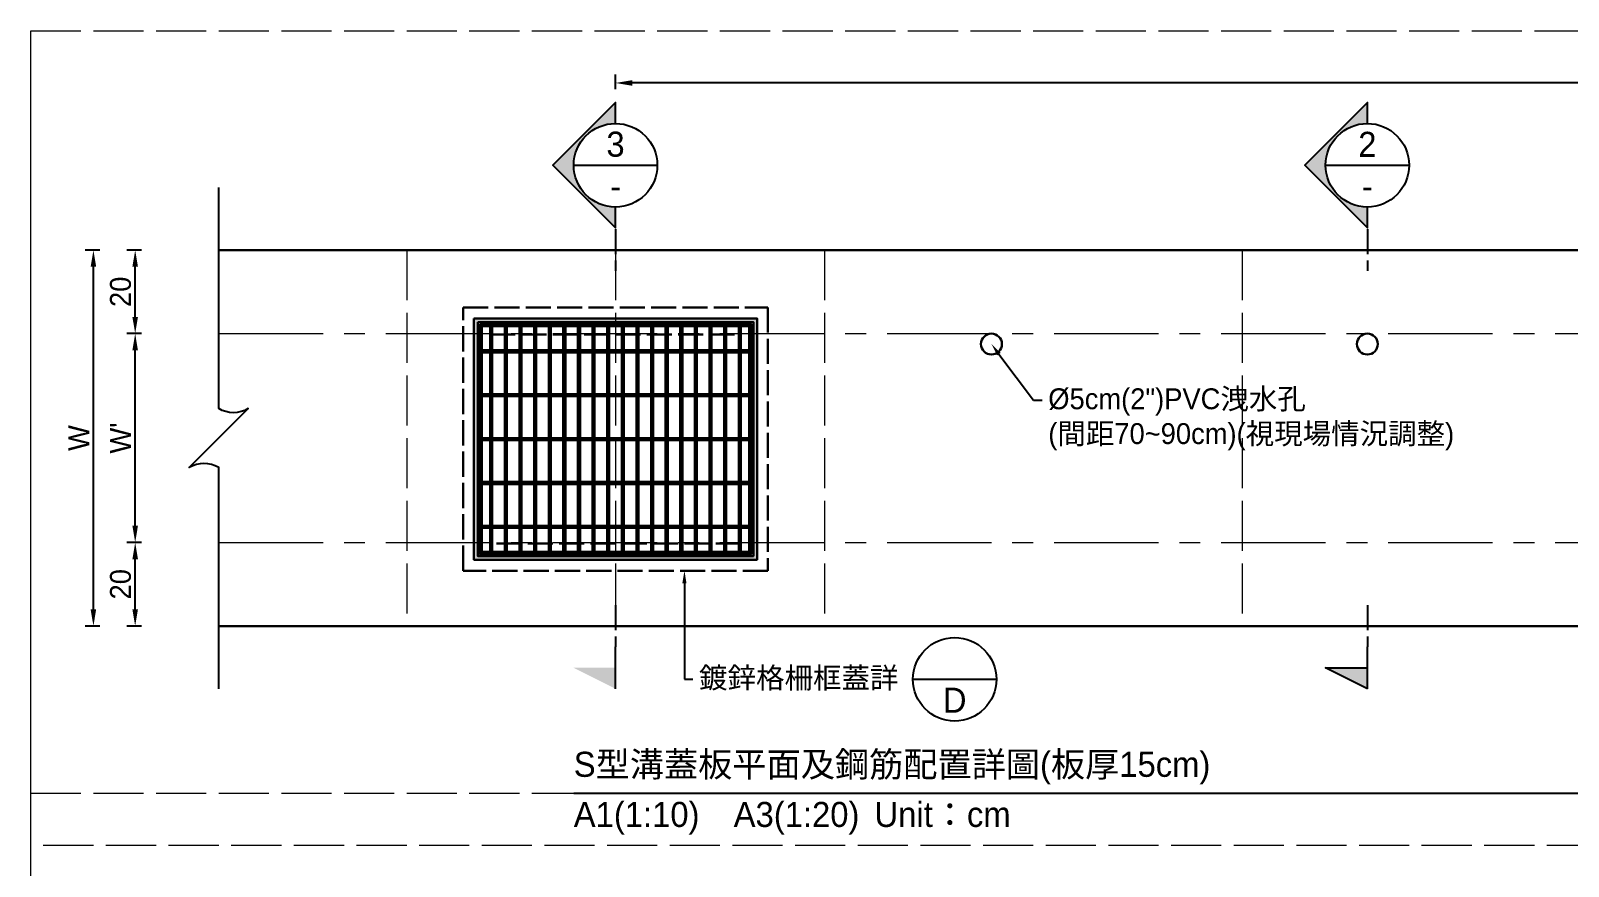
# Model space of a CAD drawing. Extents: x -2931 to 4779, y -2120 to 304.
# Drawn here: x -2930.9 to -2562.8, y -1000.5 to -800.5 of the extents above; entities that cross this region are included whole.
import ezdxf
from ezdxf import colors
from ezdxf.entities.mleader import LeaderData, LeaderLine
from ezdxf.math import Vec2, Vec3

# ---------------------------------------------------------------- set-up
doc = ezdxf.new("R2010")
doc.units = 0
doc.header["$MEASUREMENT"] = 0
doc.linetypes.add('ACAD_ISO02W100', pattern=[15, 12, -3])
doc.linetypes.add('CENTERX2', pattern=[4, 2.5, -0.5, 0.5, -0.5])
doc.layers.add('一、4.基本-隱藏', color=9, linetype='ACAD_ISO02W100', lineweight=20, plot=False)
doc.layers.add('三、3.文字-註解文字', color=2, linetype='Continuous')
for name, color, linetype, lineweight in [('二、1.繪圖-既有設施', 8, 'Continuous', 20), ('二、2.繪圖-施作項目', 181, 'Continuous', 30), ('二、6.繪圖-其他施作項目', 35, 'Continuous', 30)]:
    doc.layers.add(name, color=color, linetype=linetype, lineweight=lineweight)
doc.styles.add('次圖名(詳圖)', font='MS PGothic.ttf', dxfattribs={"height": 6})
doc.styles.add('註解文字', font='MS PGothic.ttf', dxfattribs={"height": 5})
doc.styles.add('註解文字(詳圖)', font='MS PGothic.ttf', dxfattribs={"height": 6})
doc.dimstyles.new('註解文字', dxfattribs={"dimtxt": 5, "dimasz": 4, "dimexe": 2, "dimexo": 2.5, "dimgap": 1, "dimtad": 2, "dimzin": 0, "dimdsep": 46, "dimtxsty": '註解文字', "dimcen": 0.1, "dimclrd": 256, "dimclre": 256, "dimclrt": 256, "dimadec": 0, "dimazin": 0, "dimtfac": 1, "dimtofl": 0, "dimtmove": 0, "dimatfit": 3, "dimfxl": 1.5, "dimfxlon": 1, "dimtolj": 1, "dimtzin": 0, "dimlwd": -1, "dimlwe": -1, "dimarcsym": 1})
pattern_1 = [(45, (-4111.2158, -689.56), (-2.65165, 2.65165), []), (45, (-4110.332, -689.56), (-2.65165, 2.65165), []), (45, (-4109.448, -689.56), (-2.65165, 2.65165), []), (45, (-4108.564, -689.56), (-2.65165, 2.65165), [])]

# ---------------------------------------------------------------- blocks, each defined once
blk = doc.blocks.new('*D259')
at = {"layer": 'Defpoints', "color": 0, "transparency": 16777216}
for p in [(-2905.85, -852.96), (-2885.85, -852.96), (-2885.85, -872.96)]:
    blk.add_point(p, dxfattribs=at)
at = {"layer": '三、3.文字-註解文字', "transparency": 16777216}
for p, q in [((-2904.35, -852.96), (-2907.85, -852.96)), ((-2905.85, -868.96), (-2905.85, -856.96)), ((-2904.35, -872.96), (-2907.85, -872.96))]:
    blk.add_line(p, q, dxfattribs=at)
for points in [[(-2906.52, -856.96), (-2905.19, -856.96), (-2905.85, -852.96)], [(-2906.52, -868.96), (-2905.19, -868.96), (-2905.85, -872.96)]]:
    blk.add_solid(points, dxfattribs=at)
at = {"layer": '三、3.文字-註解文字', "transparency": 16777216, "insert": (-2909.35, -862.96), "char_height": 5, "attachment_point": 5, "rotation": 90, "style": '註解文字'}
blk.add_mtext('\\A1;20', dxfattribs=at)
blk = doc.blocks.new('*D260')
at = {"layer": 'Defpoints', "color": 0, "transparency": 16777216}
for p in [(-2905.85, -872.96), (-2885.85, -872.96), (-2885.85, -922.96)]:
    blk.add_point(p, dxfattribs=at)
at = {"layer": '三、3.文字-註解文字', "transparency": 16777216}
for p, q in [((-2904.35, -872.96), (-2907.85, -872.96)), ((-2905.85, -918.96), (-2905.85, -876.96)), ((-2904.35, -922.96), (-2907.85, -922.96))]:
    blk.add_line(p, q, dxfattribs=at)
for points in [[(-2906.52, -876.96), (-2905.19, -876.96), (-2905.85, -872.96)], [(-2906.52, -918.96), (-2905.19, -918.96), (-2905.85, -922.96)]]:
    blk.add_solid(points, dxfattribs=at)
at = {"layer": '三、3.文字-註解文字', "transparency": 16777216, "insert": (-2909.35, -897.96), "char_height": 5, "attachment_point": 5, "rotation": 90, "style": '註解文字'}
blk.add_mtext("\\A1;W'", dxfattribs=at)
blk = doc.blocks.new('*D261')
at = {"layer": 'Defpoints', "color": 0, "transparency": 16777216}
for p in [(-2905.85, -922.96), (-2885.85, -922.96), (-2885.85, -942.96)]:
    blk.add_point(p, dxfattribs=at)
at = {"layer": '三、3.文字-註解文字', "transparency": 16777216}
for p, q in [((-2904.35, -922.96), (-2907.85, -922.96)), ((-2905.85, -938.96), (-2905.85, -926.96)), ((-2904.35, -942.96), (-2907.85, -942.96))]:
    blk.add_line(p, q, dxfattribs=at)
for points in [[(-2906.52, -926.96), (-2905.19, -926.96), (-2905.85, -922.96)], [(-2906.52, -938.96), (-2905.19, -938.96), (-2905.85, -942.96)]]:
    blk.add_solid(points, dxfattribs=at)
at = {"layer": '三、3.文字-註解文字', "transparency": 16777216, "insert": (-2909.35, -932.96), "char_height": 5, "attachment_point": 5, "rotation": 90, "style": '註解文字'}
blk.add_mtext('\\A1;20', dxfattribs=at)
blk = doc.blocks.new('*D262')
at = {"layer": 'Defpoints', "color": 0, "transparency": 16777216}
for p in [(-2915.85, -852.96), (-2885.85, -852.96), (-2885.85, -942.96)]:
    blk.add_point(p, dxfattribs=at)
at = {"layer": '三、3.文字-註解文字', "transparency": 16777216}
for p, q in [((-2914.35, -852.96), (-2917.85, -852.96)), ((-2915.85, -938.96), (-2915.85, -856.96)), ((-2914.35, -942.96), (-2917.85, -942.96))]:
    blk.add_line(p, q, dxfattribs=at)
for points in [[(-2916.52, -856.96), (-2915.19, -856.96), (-2915.85, -852.96)], [(-2916.52, -938.96), (-2915.19, -938.96), (-2915.85, -942.96)]]:
    blk.add_solid(points, dxfattribs=at)
at = {"layer": '三、3.文字-註解文字', "transparency": 16777216, "insert": (-2919.35, -897.96), "char_height": 5, "attachment_point": 5, "rotation": 90, "style": '註解文字'}
blk.add_mtext('\\A1;W', dxfattribs=at)
blk = doc.blocks.new('*D258')
at = {"layer": 'Defpoints', "color": 0, "transparency": 16777216}
for p in [(-2790.85, -812.96), (-2790.85, -857.96), (-2290.85, -857.96)]:
    blk.add_point(p, dxfattribs=at)
at = {"layer": '三、3.文字-註解文字', "transparency": 16777216}
for p, q in [((-2790.85, -814.46), (-2790.85, -810.96)), ((-2294.85, -812.96), (-2786.85, -812.96)), ((-2290.85, -814.46), (-2290.85, -810.96))]:
    blk.add_line(p, q, dxfattribs=at)
for points in [[(-2786.85, -812.3), (-2786.85, -813.63), (-2790.85, -812.96)], [(-2294.85, -812.3), (-2294.85, -813.63), (-2290.85, -812.96)]]:
    blk.add_solid(points, dxfattribs=at)
at = {"layer": '三、3.文字-註解文字', "transparency": 16777216, "insert": (-2540.85, -809.46), "char_height": 5, "attachment_point": 5, "style": '註解文字'}
blk.add_mtext('\\A1;500±2', dxfattribs=at)

msp = doc.modelspace()

# ---------------------------------------------------------------- hatches: boundary and pattern name
at = {"layer": '三、3.文字-註解文字'}
h = msp.add_hatch(color=256, dxfattribs=at)
h.dxf.hatch_style = 1
h.paths.add_polyline_path([(-2790.855, -817.658), (-2805.855, -832.658), (-2790.855, -847.658), (-2790.855, -842.658, -0.4142136), (-2800.855, -832.658, -0.4142136), (-2790.855, -822.658)])
h = msp.add_hatch(color=256, dxfattribs=at)
h.dxf.hatch_style = 1
h.paths.add_polyline_path([(-2610.855, -817.658), (-2625.855, -832.658), (-2610.855, -847.658), (-2610.855, -842.658, -0.4142136), (-2620.855, -832.658, -0.4142136), (-2610.855, -822.658)])
h = msp.add_hatch(color=256, dxfattribs=at)
h.dxf.hatch_style = 1
h.paths.add_polyline_path([(-2800.855, -952.964), (-2790.855, -957.964), (-2790.855, -952.964)])
h = msp.add_hatch(color=256, dxfattribs=at)
h.dxf.hatch_style = 1
h.paths.add_polyline_path([(-2620.855, -952.964), (-2610.855, -957.964), (-2610.855, -952.964)])
at = {"layer": '二、6.繪圖-其他施作項目'}
h = msp.add_hatch(color=256, dxfattribs=at)
h.dxf.hatch_style = 1
h.paths.add_polyline_path([(-2824.755, -927.114), (-2756.955, -927.114), (-2756.955, -869.314), (-2824.755, -869.314)])
h.paths.add_polyline_path([(-2823.855, -870.214), (-2757.855, -870.214), (-2757.855, -926.214), (-2823.855, -926.214)], flags=16)
h = msp.add_hatch(dxfattribs=at)
h.set_pattern_fill('ANSI34', color=256, scale=5)
h.set_pattern_definition(pattern_1)
h.paths.add_polyline_path([(-2758.855, -876.964), (-2822.855, -876.964), (-2822.855, -877.464), (-2758.855, -877.464)])
h = msp.add_hatch(dxfattribs=at)
h.set_pattern_fill('ANSI34', color=256, scale=5)
h.set_pattern_definition(pattern_1)
h.paths.add_polyline_path([(-2758.855, -887.464), (-2822.855, -887.464), (-2822.855, -887.964), (-2758.855, -887.964)])
h = msp.add_hatch(dxfattribs=at)
h.set_pattern_fill('ANSI34', color=256, scale=5)
h.set_pattern_definition(pattern_1)
h.paths.add_polyline_path([(-2758.855, -897.964), (-2822.855, -897.964), (-2822.855, -898.464), (-2758.855, -898.464)])
h = msp.add_hatch(dxfattribs=at)
h.set_pattern_fill('ANSI34', color=256, scale=5)
h.set_pattern_definition(pattern_1)
h.paths.add_polyline_path([(-2758.855, -908.464), (-2822.855, -908.464), (-2822.855, -908.964), (-2758.855, -908.964)])
h = msp.add_hatch(dxfattribs=at)
h.set_pattern_fill('ANSI34', color=256, scale=5)
h.set_pattern_definition(pattern_1)
h.paths.add_polyline_path([(-2758.855, -918.964), (-2822.855, -918.964), (-2822.855, -919.464), (-2758.855, -919.464)])

# ---------------------------------------------------------------- linework, layer by layer
at = {"layer": '一、4.基本-隱藏'}
for points in [[(-2930.855, -800.464), (-2150.855, -800.464), (-2150.855, -1307.464), (-2930.855, -1307.464)], [(-2930.855, -800.464), (-2150.855, -800.464), (-2150.855, -995.464), (-2930.855, -995.464)]]:
    msp.add_lwpolyline(points, close=True, dxfattribs=at)
for points in [[(-2840.855, -852.964), (-2840.855, -942.964)], [(-2790.855, -852.964), (-2790.855, -942.964)], [(-2740.855, -852.964), (-2740.855, -942.964)], [(-2640.855, -852.964), (-2640.855, -942.964)], [(-2930.855, -982.964), (-2150.855, -982.964)]]:
    msp.add_lwpolyline(points, dxfattribs=at)
at = {"layer": '三、3.文字-註解文字'}
for points in [[(-2790.855, -822.658), (-2790.855, -817.658), (-2805.855, -832.658), (-2790.855, -847.658), (-2790.855, -842.658)], [(-2610.855, -822.658), (-2610.855, -817.658), (-2625.855, -832.658), (-2610.855, -847.658), (-2610.855, -842.658)], [(-2800.855, -832.658), (-2780.855, -832.658)], [(-2620.855, -832.658), (-2600.855, -832.658)], [(-2790.855, -957.964), (-2790.855, -947.964)], [(-2610.855, -957.964), (-2610.855, -947.964)], [(-2610.855, -957.964), (-2620.855, -952.964), (-2610.855, -952.964)], [(-2719.658, -955.714), (-2699.658, -955.714)], [(-2800.855, -982.964), (-2280.855, -982.964)]]:
    msp.add_lwpolyline(points, dxfattribs=at)
msp.add_lwpolyline([(-2885.855, -957.964), (-2885.855, -905.035, 0.2828427), (-2892.926, -905.035), (-2878.784, -890.893, -0.2828427), (-2885.855, -890.893), (-2885.855, -837.964)], format="xyb", dxfattribs=at)
at = {"layer": '三、3.文字-註解文字', "linetype": 'ACAD_ISO02W100', "ltscale": 0.5}
for points in [[(-2790.855, -847.964), (-2790.855, -857.964)], [(-2610.855, -847.964), (-2610.855, -857.964)], [(-2790.855, -937.964), (-2790.855, -947.964)], [(-2610.855, -937.964), (-2610.855, -947.964)]]:
    msp.add_lwpolyline(points, dxfattribs=at)
at = {"layer": '三、3.文字-註解文字'}
for centre in [(-2790.855, -832.658), (-2610.855, -832.658), (-2709.658, -955.714)]:
    msp.add_circle(centre, 10, dxfattribs=at)
at = {"layer": '二、1.繪圖-既有設施', "linetype": 'CENTERX2', "ltscale": 10}
for points in [[(-2885.855, -872.964), (-2195.855, -872.964)], [(-2885.855, -922.964), (-2195.855, -922.964)]]:
    msp.add_lwpolyline(points, dxfattribs=at)
at = {"layer": '二、2.繪圖-施作項目', "linetype": 'Continuous'}
for points in [[(-2885.855, -852.964), (-2195.855, -852.964)], [(-2885.855, -942.964), (-2195.855, -942.964)]]:
    msp.add_lwpolyline(points, dxfattribs=at)
at = {"layer": '二、6.繪圖-其他施作項目', "linetype": 'ACAD_ISO02W100', "ltscale": 0.5}
for points in [[(-2827.355, -866.714), (-2754.355, -866.714), (-2754.355, -929.714), (-2827.355, -929.714)], [(-2820.855, -873.214), (-2760.855, -873.214), (-2760.855, -923.214), (-2820.855, -923.214)]]:
    msp.add_lwpolyline(points, close=True, dxfattribs=at)
at = {"layer": '二、6.繪圖-其他施作項目'}
for points in [[(-2824.755, -869.314), (-2756.955, -869.314), (-2756.955, -927.114), (-2824.755, -927.114)], [(-2823.855, -870.214), (-2757.855, -870.214), (-2757.855, -926.214), (-2823.855, -926.214)], [(-2823.355, -870.714), (-2758.355, -870.714), (-2758.355, -925.714), (-2823.355, -925.714)]]:
    msp.add_lwpolyline(points, close=True, dxfattribs=at)
for points in [[(-2823.355, -870.714), (-2758.355, -870.714)], [(-2823.355, -870.714), (-2823.355, -925.714)], [(-2822.855, -870.714), (-2822.855, -925.714)], [(-2822.855, -871.214), (-2758.855, -871.214)], [(-2820.855, -871.214), (-2820.855, -876.964)], [(-2820.355, -871.214), (-2820.355, -876.964)], [(-2817.355, -871.214), (-2817.355, -876.964)], [(-2816.855, -871.214), (-2816.855, -876.964)], [(-2813.855, -871.214), (-2813.855, -876.964)], [(-2813.355, -871.214), (-2813.355, -876.964)], [(-2810.355, -871.214), (-2810.355, -876.964)], [(-2809.855, -871.214), (-2809.855, -876.964)], [(-2806.855, -871.214), (-2806.855, -876.964)], [(-2806.355, -871.214), (-2806.355, -876.964)], [(-2803.355, -871.214), (-2803.355, -876.964)], [(-2802.855, -871.214), (-2802.855, -876.964)], [(-2799.855, -871.214), (-2799.855, -876.964)], [(-2799.355, -871.214), (-2799.355, -876.964)], [(-2796.355, -871.214), (-2796.355, -876.964)], [(-2795.855, -871.214), (-2795.855, -876.964)], [(-2792.855, -871.214), (-2792.855, -876.964)], [(-2792.355, -871.214), (-2792.355, -876.964)], [(-2789.355, -871.214), (-2789.355, -876.964)], [(-2788.855, -871.214), (-2788.855, -876.964)], [(-2785.855, -871.214), (-2785.855, -876.964)], [(-2785.355, -871.214), (-2785.355, -876.964)], [(-2782.355, -871.214), (-2782.355, -876.964)], [(-2781.855, -871.214), (-2781.855, -876.964)], [(-2778.855, -871.214), (-2778.855, -876.964)], [(-2778.355, -871.214), (-2778.355, -876.964)], [(-2775.355, -871.214), (-2775.355, -876.964)], [(-2774.855, -871.214), (-2774.855, -876.964)], [(-2771.855, -871.214), (-2771.855, -876.964)], [(-2771.355, -871.214), (-2771.355, -876.964)], [(-2768.355, -871.214), (-2768.355, -876.964)], [(-2767.855, -871.214), (-2767.855, -876.964)], [(-2764.855, -871.214), (-2764.855, -876.964)], [(-2764.355, -871.214), (-2764.355, -876.964)], [(-2761.355, -871.214), (-2761.355, -876.964)], [(-2760.855, -871.214), (-2760.855, -876.964)], [(-2758.855, -870.714), (-2758.855, -925.714)], [(-2758.355, -870.714), (-2758.355, -925.714)], [(-2822.855, -876.964), (-2758.855, -876.964)], [(-2822.855, -877.464), (-2758.855, -877.464)], [(-2820.855, -877.464), (-2820.855, -887.464)], [(-2820.355, -877.464), (-2820.355, -887.464)], [(-2817.355, -877.464), (-2817.355, -887.464)], [(-2816.855, -877.464), (-2816.855, -887.464)], [(-2813.855, -877.464), (-2813.855, -887.464)], [(-2813.355, -877.464), (-2813.355, -887.464)], [(-2810.355, -877.464), (-2810.355, -887.464)], [(-2809.855, -877.464), (-2809.855, -887.464)], [(-2806.855, -877.464), (-2806.855, -887.464)], [(-2806.355, -877.464), (-2806.355, -887.464)], [(-2803.355, -877.464), (-2803.355, -887.464)], [(-2802.855, -877.464), (-2802.855, -887.464)], [(-2799.855, -877.464), (-2799.855, -887.464)], [(-2799.355, -877.464), (-2799.355, -887.464)], [(-2796.355, -877.464), (-2796.355, -887.464)], [(-2795.855, -877.464), (-2795.855, -887.464)], [(-2792.855, -877.464), (-2792.855, -887.464)], [(-2792.355, -877.464), (-2792.355, -887.464)], [(-2789.355, -877.464), (-2789.355, -887.464)], [(-2788.855, -877.464), (-2788.855, -887.464)], [(-2785.855, -877.464), (-2785.855, -887.464)], [(-2785.355, -877.464), (-2785.355, -887.464)], [(-2782.355, -877.464), (-2782.355, -887.464)], [(-2781.855, -877.464), (-2781.855, -887.464)], [(-2778.855, -877.464), (-2778.855, -887.464)], [(-2778.355, -877.464), (-2778.355, -887.464)], [(-2775.355, -877.464), (-2775.355, -887.464)], [(-2774.855, -877.464), (-2774.855, -887.464)], [(-2771.855, -877.464), (-2771.855, -887.464)], [(-2771.355, -877.464), (-2771.355, -887.464)], [(-2768.355, -877.464), (-2768.355, -887.464)], [(-2767.855, -877.464), (-2767.855, -887.464)], [(-2764.855, -877.464), (-2764.855, -887.464)], [(-2764.355, -877.464), (-2764.355, -887.464)], [(-2761.355, -877.464), (-2761.355, -887.464)], [(-2760.855, -877.464), (-2760.855, -887.464)], [(-2822.855, -887.464), (-2758.855, -887.464)], [(-2822.855, -887.964), (-2758.855, -887.964)], [(-2820.855, -887.964), (-2820.855, -897.964)], [(-2820.355, -887.964), (-2820.355, -897.964)], [(-2817.355, -887.964), (-2817.355, -897.964)], [(-2816.855, -887.964), (-2816.855, -897.964)], [(-2813.855, -887.964), (-2813.855, -897.964)], [(-2813.355, -887.964), (-2813.355, -897.964)], [(-2810.355, -887.964), (-2810.355, -897.964)], [(-2809.855, -887.964), (-2809.855, -897.964)], [(-2806.855, -887.964), (-2806.855, -897.964)], [(-2806.355, -887.964), (-2806.355, -897.964)], [(-2803.355, -887.964), (-2803.355, -897.964)], [(-2802.855, -887.964), (-2802.855, -897.964)], [(-2799.855, -887.964), (-2799.855, -897.964)], [(-2799.355, -887.964), (-2799.355, -897.964)], [(-2796.355, -887.964), (-2796.355, -897.964)], [(-2795.855, -887.964), (-2795.855, -897.964)], [(-2792.855, -887.964), (-2792.855, -897.964)], [(-2792.355, -887.964), (-2792.355, -897.964)], [(-2789.355, -887.964), (-2789.355, -897.964)], [(-2788.855, -887.964), (-2788.855, -897.964)], [(-2785.855, -887.964), (-2785.855, -897.964)], [(-2785.355, -887.964), (-2785.355, -897.964)], [(-2782.355, -887.964), (-2782.355, -897.964)], [(-2781.855, -887.964), (-2781.855, -897.964)], [(-2778.855, -887.964), (-2778.855, -897.964)], [(-2778.355, -887.964), (-2778.355, -897.964)], [(-2775.355, -887.964), (-2775.355, -897.964)], [(-2774.855, -887.964), (-2774.855, -897.964)], [(-2771.855, -887.964), (-2771.855, -897.964)], [(-2771.355, -887.964), (-2771.355, -897.964)], [(-2768.355, -887.964), (-2768.355, -897.964)], [(-2767.855, -887.964), (-2767.855, -897.964)], [(-2764.855, -887.964), (-2764.855, -897.964)], [(-2764.355, -887.964), (-2764.355, -897.964)], [(-2761.355, -887.964), (-2761.355, -897.964)], [(-2760.855, -887.964), (-2760.855, -897.964)], [(-2822.855, -897.964), (-2758.855, -897.964)], [(-2822.855, -898.464), (-2758.855, -898.464)], [(-2820.855, -898.464), (-2820.855, -908.464)], [(-2820.355, -898.464), (-2820.355, -908.464)], [(-2817.355, -898.464), (-2817.355, -908.464)], [(-2816.855, -898.464), (-2816.855, -908.464)], [(-2813.855, -898.464), (-2813.855, -908.464)], [(-2813.355, -898.464), (-2813.355, -908.464)], [(-2810.355, -898.464), (-2810.355, -908.464)], [(-2809.855, -898.464), (-2809.855, -908.464)], [(-2806.855, -898.464), (-2806.855, -908.464)], [(-2806.355, -898.464), (-2806.355, -908.464)], [(-2803.355, -898.464), (-2803.355, -908.464)], [(-2802.855, -898.464), (-2802.855, -908.464)], [(-2799.855, -898.464), (-2799.855, -908.464)], [(-2799.355, -898.464), (-2799.355, -908.464)], [(-2796.355, -898.464), (-2796.355, -908.464)], [(-2795.855, -898.464), (-2795.855, -908.464)], [(-2792.855, -898.464), (-2792.855, -908.464)], [(-2792.355, -898.464), (-2792.355, -908.464)], [(-2789.355, -898.464), (-2789.355, -908.464)], [(-2788.855, -898.464), (-2788.855, -908.464)], [(-2785.855, -898.464), (-2785.855, -908.464)], [(-2785.355, -898.464), (-2785.355, -908.464)], [(-2782.355, -898.464), (-2782.355, -908.464)], [(-2781.855, -898.464), (-2781.855, -908.464)], [(-2778.855, -898.464), (-2778.855, -908.464)], [(-2778.355, -898.464), (-2778.355, -908.464)], [(-2775.355, -898.464), (-2775.355, -908.464)], [(-2774.855, -898.464), (-2774.855, -908.464)], [(-2771.855, -898.464), (-2771.855, -908.464)], [(-2771.355, -898.464), (-2771.355, -908.464)], [(-2768.355, -898.464), (-2768.355, -908.464)], [(-2767.855, -898.464), (-2767.855, -908.464)], [(-2764.855, -898.464), (-2764.855, -908.464)], [(-2764.355, -898.464), (-2764.355, -908.464)], [(-2761.355, -898.464), (-2761.355, -908.464)], [(-2760.855, -898.464), (-2760.855, -908.464)], [(-2822.855, -908.464), (-2758.855, -908.464)], [(-2822.855, -908.964), (-2758.855, -908.964)], [(-2820.855, -908.964), (-2820.855, -918.964)], [(-2820.355, -908.964), (-2820.355, -918.964)], [(-2817.355, -908.964), (-2817.355, -918.964)], [(-2816.855, -908.964), (-2816.855, -918.964)], [(-2813.855, -908.964), (-2813.855, -918.964)], [(-2813.355, -908.964), (-2813.355, -918.964)], [(-2810.355, -908.964), (-2810.355, -918.964)], [(-2809.855, -908.964), (-2809.855, -918.964)], [(-2806.855, -908.964), (-2806.855, -918.964)], [(-2806.355, -908.964), (-2806.355, -918.964)], [(-2803.355, -908.964), (-2803.355, -918.964)], [(-2802.855, -908.964), (-2802.855, -918.964)], [(-2799.855, -908.964), (-2799.855, -918.964)], [(-2799.355, -908.964), (-2799.355, -918.964)], [(-2796.355, -908.964), (-2796.355, -918.964)], [(-2795.855, -908.964), (-2795.855, -918.964)], [(-2792.855, -908.964), (-2792.855, -918.964)], [(-2792.355, -908.964), (-2792.355, -918.964)], [(-2789.355, -908.964), (-2789.355, -918.964)], [(-2788.855, -908.964), (-2788.855, -918.964)], [(-2785.855, -908.964), (-2785.855, -918.964)], [(-2785.355, -908.964), (-2785.355, -918.964)], [(-2782.355, -908.964), (-2782.355, -918.964)], [(-2781.855, -908.964), (-2781.855, -918.964)], [(-2778.855, -908.964), (-2778.855, -918.964)], [(-2778.355, -908.964), (-2778.355, -918.964)], [(-2775.355, -908.964), (-2775.355, -918.964)], [(-2774.855, -908.964), (-2774.855, -918.964)], [(-2771.855, -908.964), (-2771.855, -918.964)], [(-2771.355, -908.964), (-2771.355, -918.964)], [(-2768.355, -908.964), (-2768.355, -918.964)], [(-2767.855, -908.964), (-2767.855, -918.964)], [(-2764.855, -908.964), (-2764.855, -918.964)], [(-2764.355, -908.964), (-2764.355, -918.964)], [(-2761.355, -908.964), (-2761.355, -918.964)], [(-2760.855, -908.964), (-2760.855, -918.964)], [(-2822.855, -918.964), (-2758.855, -918.964)], [(-2822.855, -919.464), (-2758.855, -919.464)], [(-2820.855, -919.464), (-2820.855, -925.214)], [(-2820.355, -919.464), (-2820.355, -925.214)], [(-2817.355, -919.464), (-2817.355, -925.214)], [(-2816.855, -919.464), (-2816.855, -925.214)], [(-2813.855, -919.464), (-2813.855, -925.214)], [(-2813.355, -919.464), (-2813.355, -925.214)], [(-2810.355, -919.464), (-2810.355, -925.214)], [(-2809.855, -919.464), (-2809.855, -925.214)], [(-2806.855, -919.464), (-2806.855, -925.214)], [(-2806.355, -919.464), (-2806.355, -925.214)], [(-2803.355, -919.464), (-2803.355, -925.214)], [(-2802.855, -919.464), (-2802.855, -925.214)], [(-2799.855, -919.464), (-2799.855, -925.214)], [(-2799.355, -919.464), (-2799.355, -925.214)], [(-2796.355, -919.464), (-2796.355, -925.214)], [(-2795.855, -919.464), (-2795.855, -925.214)], [(-2792.855, -919.464), (-2792.855, -925.214)], [(-2792.355, -919.464), (-2792.355, -925.214)], [(-2789.355, -919.464), (-2789.355, -925.214)], [(-2788.855, -919.464), (-2788.855, -925.214)], [(-2785.855, -919.464), (-2785.855, -925.214)], [(-2785.355, -919.464), (-2785.355, -925.214)], [(-2782.355, -919.464), (-2782.355, -925.214)], [(-2781.855, -919.464), (-2781.855, -925.214)], [(-2778.855, -919.464), (-2778.855, -925.214)], [(-2778.355, -919.464), (-2778.355, -925.214)], [(-2775.355, -919.464), (-2775.355, -925.214)], [(-2774.855, -919.464), (-2774.855, -925.214)], [(-2771.855, -919.464), (-2771.855, -925.214)], [(-2771.355, -919.464), (-2771.355, -925.214)], [(-2768.355, -919.464), (-2768.355, -925.214)], [(-2767.855, -919.464), (-2767.855, -925.214)], [(-2764.855, -919.464), (-2764.855, -925.214)], [(-2764.355, -919.464), (-2764.355, -925.214)], [(-2761.355, -919.464), (-2761.355, -925.214)], [(-2760.855, -919.464), (-2760.855, -925.214)], [(-2823.355, -925.714), (-2758.355, -925.714)], [(-2822.855, -925.214), (-2758.855, -925.214)]]:
    msp.add_lwpolyline(points, dxfattribs=at)
for centre in [(-2700.855, -875.464), (-2610.855, -875.464)]:
    msp.add_circle(centre, 2.5, dxfattribs=at)

# ---------------------------------------------------------------- texts
at = {"layer": '三、3.文字-註解文字', "char_height": 6}
for s, width, gutter_width, insert, attachment_point, style in [('3', 6.60394, 25, (-2790.855, -827.658), 5, '註解文字(詳圖)'), ('2', 6.60394, 25, (-2610.855, -827.658), 5, '註解文字(詳圖)'), ('-', 6.60394, 25, (-2790.855, -837.658), 5, '註解文字(詳圖)'), ('-', 6.60394, 25, (-2610.855, -837.658), 5, '註解文字(詳圖)'), ('D', 6.60394, 25, (-2709.658, -960.714), 5, '註解文字(詳圖)'), ('S{\\fMS PGothic|b0|i0|c128|p34;型溝蓋板平面及鋼筋配置詳圖(板厚15cm)}', 215.37549, 15, (-2800.855, -976.964), 4, '次圖名(詳圖)'), ('A1(1:10)\u3000A3(1:20){\\fMS PGothic|b0|i0|c128|p34;^IUnit：cm}', 136.03259, 15, (-2800.855, -988.964), 4, '次圖名(詳圖)')]:
    msp.add_mtext_dynamic_manual_height_columns(s, width=width, gutter_width=gutter_width, heights=[0], dxfattribs=dict(at, insert=insert, attachment_point=attachment_point, style=style))

# ---------------------------------------------------------------- dimensions: what is measured, and where the dimension line sits
at = {"layer": '三、3.文字-註解文字'}
dim = msp.add_linear_dim(base=(-2790.855, -812.964), p1=(-2290.855, -857.964), p2=(-2790.855, -857.964), text='500±2', dimstyle='註解文字', dxfattribs=at)
dim.commit()
dim.dimension.update_dxf_attribs({"geometry": '*D258', "text_midpoint": (-2540.855, -809.464)})
for base, p1, p2, text, picture, middle in [((-2915.855, -852.964), (-2885.855, -942.964), (-2885.855, -852.964), 'W', '*D262', (-2919.355, -897.964)), ((-2905.855, -852.964), (-2885.855, -872.964), (-2885.855, -852.964), '20', '*D259', (-2909.355, -862.964)), ((-2905.855, -872.964), (-2885.855, -922.964), (-2885.855, -872.964), "W'", '*D260', (-2909.355, -897.964)), ((-2905.855, -922.964), (-2885.855, -942.964), (-2885.855, -922.964), '20', '*D261', (-2909.355, -932.964))]:
    dim = msp.add_linear_dim(base=base, p1=p1, p2=p2, angle=90, text=text, dimstyle='註解文字', dxfattribs=at)
    dim.commit()
    dim.dimension.update_dxf_attribs({"geometry": picture, "text_midpoint": middle})

# ---------------------------------------------------------------- leaders
ml = msp.add_multileader_mtext('Standard', dxfattribs=at)
ml.set_content('{\\fMS PGothic|b0|i0|c128|p34;%%C5cm(2")PVC洩水孔\\P(間距70~90cm)(視現場情況調整)}', color=256, style='註解文字')
ml.set_leader_properties(color=144, linetype='ByLayer', lineweight=-1)
ml.build(insert=Vec2(0, 0))
ml.multileader.update_dxf_attribs({"dogleg_length": 2, "arrow_head_size": 3})
ctx = ml.context
ctx.base_point, ctx.char_height, ctx.arrow_head_size, ctx.landing_gap_size, ctx.plane_origin = Vec3(-2688.749, -888.919), 5, 3, 1.5, Vec3(-2700.855, -875.464)
notes = []
notes.append((ctx, [(1, (1, 1, 0), (-2690.749, -888.919), (1, 0), 2, [(0, [(-2700.855, -875.464)], 0, [])])]))
ctx.mtext.insert, ctx.mtext.width, ctx.mtext.flow_direction = Vec3(-2687.249, -886.063), 101.32193, 5
ml = msp.add_multileader_mtext('Standard', dxfattribs=at)
ml.set_content('鍍鋅格柵框蓋詳', color=256, style='註解文字')
ml.set_leader_properties(color=144, linetype='ByLayer', lineweight=-1)
ml.build(insert=Vec2(0, 0))
ml.multileader.update_dxf_attribs({"dogleg_length": 2, "arrow_head_size": 3})
ctx = ml.context
ctx.base_point, ctx.char_height, ctx.arrow_head_size, ctx.landing_gap_size, ctx.plane_origin = Vec3(-2772.355, -955.714), 5, 3, 1.5, Vec3(-2791.904, -1011.891)
notes.append((ctx, [(1, (1, 1, 0), (-2774.355, -955.714), (1, 0), 2, [(0, [(-2774.355, -929.714)], 0, [])])]))
ctx.mtext.insert, ctx.mtext.width, ctx.mtext.flow_direction = Vec3(-2770.855, -952.859), 122.40528, 5
for ctx, leaders in notes:
    for number, flags, end, landing, length, lines in leaders:
        leader = LeaderData()
        leader.index, (leader.has_last_leader_line, leader.has_dogleg_vector, leader.attachment_direction) = number, flags
        leader.last_leader_point, leader.dogleg_vector, leader.dogleg_length = Vec3(end), Vec3(landing), length
        for number, points, colour, breaks in lines:
            line = LeaderLine()
            line.index, line.vertices, line.color, line.breaks = number, Vec3.list(points), colors.encode_raw_color(colour), breaks
            leader.lines.append(line)
        ctx.leaders.append(leader)

doc.saveas('drawing.dxf')
